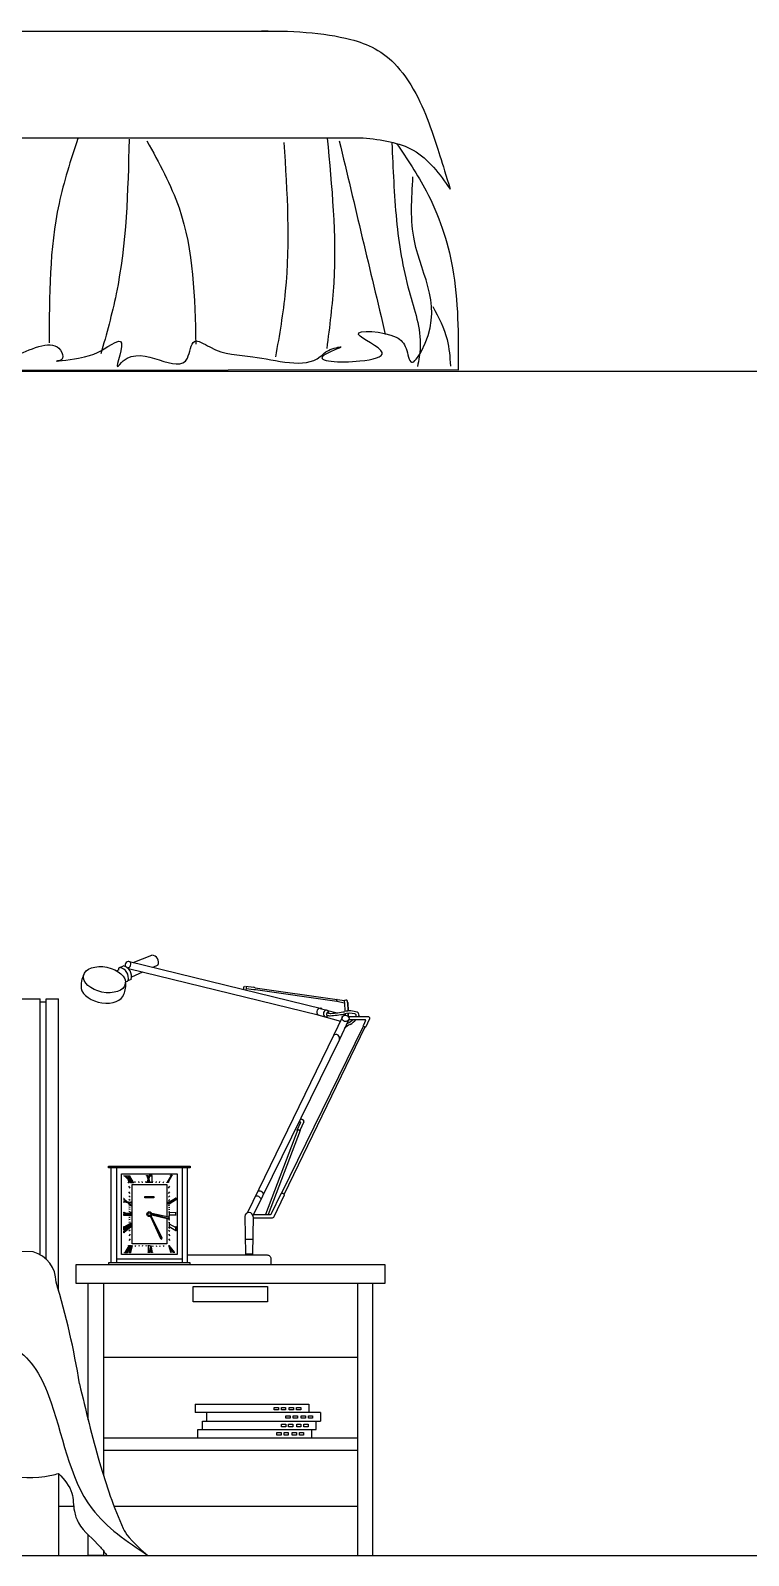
# Model space of a CAD drawing. Header units: inches. Extents: x 15.4 to 57.9, y 9.9 to 34.7.
# Drawn here: x 24.919 to 26.08, y 16.468 to 18.933 of the extents above; entities that cross this region are included whole.
import ezdxf

# ---------------------------------------------------------------- set-up
doc = ezdxf.new("R2010")
doc.units = ezdxf.units.IN
doc.header["$MEASUREMENT"] = 0
doc.layers.add('02', color=2, linetype='Continuous')
doc.layers.add('1', color=1, linetype='Continuous')

msp = doc.modelspace()

# ---------------------------------------------------------------- linework, layer by layer
at = {"layer": '02'}
for p, q in [((23.4242, 18.9324), (25.3173, 18.9324)), ((23.8242, 18.7599), (25.457, 18.7599)), ((23.1442, 18.3824), (25.6116, 18.3853)), ((25.0793, 17.4282), (25.3897, 17.3527)), ((25.0852, 17.4266), (25.1155, 17.4386)), ((25.062, 17.4151), (25.0587, 17.4134)), ((25.0638, 17.4188), (25.0695, 17.4216)), ((25.0713, 17.421), (25.0722, 17.4214)), ((25.0776, 17.417), (25.3842, 17.3423)), ((25.1004, 17.4112), (25.0827, 17.403)), ((25.1251, 17.4225), (25.1171, 17.4188)), ((25.082, 17.3996), (25.077, 17.3974)), ((25.2671, 17.3888), (25.2806, 17.3869)), ((25.2683, 17.3847), (25.2803, 17.383)), ((25.2826, 17.3858), (25.4149, 17.3672)), ((25.283, 17.3833), (25.4147, 17.3645)), ((23.4949, 17.3683), (24.9349, 17.3683)), ((24.9349, 16.9539), (24.9349, 17.3683)), ((24.9349, 17.3633), (24.9449, 17.3633)), ((24.9449, 16.9469), (24.9449, 17.3683)), ((24.9449, 17.3683), (24.9649, 17.3683)), ((24.9649, 16.8964), (24.9649, 17.3683)), ((25.4146, 17.3645), (25.427, 17.3618)), ((25.4149, 17.3672), (25.4276, 17.3656)), ((25.427, 17.3618), (25.4277, 17.3476)), ((25.4319, 17.3625), (25.4322, 17.3482)), ((25.4325, 17.3624), (25.4329, 17.3483)), ((25.384, 17.3425), (25.4205, 17.3321)), ((25.3878, 17.3527), (25.4151, 17.3456)), ((25.4234, 17.3378), (25.4092, 17.309)), ((25.4334, 17.3334), (25.4188, 17.3022)), ((25.4242, 17.3432), (25.428, 17.3425)), ((25.4279, 17.3439), (25.428, 17.3416)), ((25.4322, 17.3446), (25.4323, 17.3403)), ((25.433, 17.3447), (25.4331, 17.3396)), ((25.4332, 17.3395), (25.4656, 17.3394)), ((25.4342, 17.3348), (25.4606, 17.3348)), ((25.461, 17.333), (25.4575, 17.3256)), ((25.467, 17.3346), (25.4613, 17.3229)), ((25.4092, 17.309), (25.2699, 17.0219)), ((25.3253, 17.0537), (25.4576, 17.3239)), ((25.3297, 17.0517), (25.4605, 17.3226)), ((25.4577, 17.3238), (25.4601, 17.3227)), ((25.4188, 17.3022), (25.279, 17.0174)), ((25.3515, 17.1567), (25.2992, 17.0196)), ((25.3559, 17.1681), (25.3501, 17.1552)), ((25.3539, 17.1702), (25.3556, 17.1692)), ((25.3612, 17.1694), (25.3549, 17.1553)), ((25.3563, 17.1747), (25.3596, 17.1727)), ((25.3551, 17.1551), (25.3034, 17.0196)), ((25.3501, 17.1552), (25.3507, 17.1548)), ((25.1116, 17.0821), (25.1076, 17.0714)), ((25.1076, 17.0821), (25.1112, 17.0714)), ((25.1122, 17.0821), (25.1081, 17.0714)), ((25.1089, 17.0821), (25.1124, 17.0714)), ((25.1466, 17.0826), (25.1406, 17.0717)), ((25.1479, 17.0826), (25.1418, 17.0717)), ((25.0719, 17.0816), (25.0821, 17.071)), ((25.0736, 17.0816), (25.0841, 17.071)), ((25.0769, 17.0816), (25.078, 17.071)), ((25.0774, 17.0816), (25.0785, 17.071)), ((25.0778, 17.0816), (25.0843, 17.071)), ((25.0805, 17.0623), (25.0782, 17.0654)), ((25.0792, 17.0816), (25.0854, 17.071)), ((25.0889, 17.0707), (25.088, 17.0726)), ((25.0951, 17.0707), (25.0945, 17.0726)), ((25.1004, 17.0707), (25.1, 17.0726)), ((25.1062, 17.0707), (25.106, 17.0726)), ((25.1168, 17.0707), (25.117, 17.0726)), ((25.1226, 17.0707), (25.123, 17.0726)), ((25.1279, 17.0707), (25.1285, 17.0726)), ((25.1341, 17.0707), (25.135, 17.0726)), ((25.1425, 17.0623), (25.1448, 17.0654)), ((25.0704, 17.0451), (25.0816, 17.0349)), ((25.0704, 17.0445), (25.0816, 17.0343)), ((25.0704, 17.041), (25.0816, 17.0397)), ((25.0704, 17.0398), (25.0816, 17.0384)), ((25.0805, 17.0537), (25.0782, 17.0562)), ((25.0805, 17.0475), (25.0782, 17.0495)), ((25.0805, 17.0422), (25.0782, 17.0438)), ((25.0805, 17.034), (25.0782, 17.0351)), ((25.1425, 17.0537), (25.1448, 17.0562)), ((25.1425, 17.0475), (25.1448, 17.0495)), ((25.1425, 17.0422), (25.1448, 17.0438)), ((25.1425, 17.034), (25.1448, 17.0351)), ((25.1432, 17.0394), (25.154, 17.0461)), ((25.1432, 17.0384), (25.154, 17.0449)), ((25.1432, 17.0381), (25.154, 17.0445)), ((25.1433, 17.0368), (25.154, 17.0435)), ((25.3092, 17.021), (25.3248, 17.0536)), ((25.3131, 17.0165), (25.33, 17.0513)), ((25.0708, 17.023), (25.0817, 17.0208)), ((25.0709, 17.0222), (25.0817, 17.0203)), ((25.071, 17.0205), (25.0818, 17.023)), ((25.071, 17.0195), (25.0818, 17.0221)), ((25.0805, 17.0308), (25.0782, 17.0316)), ((25.0805, 17.0274), (25.0782, 17.0279)), ((25.0805, 17.0239), (25.0782, 17.0242)), ((25.0805, 17.0175), (25.0782, 17.0173)), ((25.0805, 17.0146), (25.0782, 17.0142)), ((25.0805, 17.0114), (25.0782, 17.0107)), ((25.1147, 17.0155), (25.1132, 17.0165)), ((25.1132, 17.0165), (25.1296, 16.9808)), ((25.1147, 17.0155), (25.1145, 17.0175)), ((25.1325, 16.982), (25.1145, 17.0175)), ((25.1318, 16.9798), (25.1147, 17.0155)), ((25.1428, 17.0152), (25.1154, 17.0212)), ((25.1154, 17.0191), (25.1424, 17.0123)), ((25.1155, 17.0212), (25.1168, 17.0198)), ((25.1168, 17.0198), (25.1156, 17.0191)), ((25.1166, 17.0198), (25.1441, 17.0133)), ((25.1424, 17.0123), (25.1441, 17.0133)), ((25.1425, 17.0308), (25.1448, 17.0316)), ((25.1425, 17.0274), (25.1448, 17.0279)), ((25.1425, 17.0239), (25.1448, 17.0242)), ((25.1425, 17.0175), (25.1448, 17.0173)), ((25.1425, 17.0114), (25.1448, 17.0107)), ((25.1441, 17.0133), (25.1428, 17.0152)), ((25.1433, 17.0144), (25.1448, 17.0142)), ((25.1549, 17.0184), (25.1436, 17.0187)), ((25.2658, 17.0163), (25.2672, 16.956)), ((25.2791, 17.0157), (25.2782, 16.956)), ((25.2791, 17.0143), (25.3095, 17.0143)), ((25.2803, 17.0196), (25.3073, 17.0196)), ((25.0709, 16.9997), (25.0819, 17.0058)), ((25.0709, 16.9984), (25.0819, 17.0045)), ((25.0709, 16.9967), (25.0819, 17.0031)), ((25.0709, 16.9953), (25.0819, 17.0013)), ((25.0709, 16.9908), (25.0821, 16.9999)), ((25.0821, 16.9999), (25.0709, 16.9951)), ((25.0775, 16.9976), (25.0709, 16.9921)), ((25.0709, 16.9949), (25.0775, 16.9976)), ((25.071, 16.9979), (25.0819, 17.0042)), ((25.071, 16.9963), (25.0819, 17.0028)), ((25.0805, 17.0074), (25.0782, 17.0064)), ((25.0805, 16.9991), (25.0782, 16.9976)), ((25.0805, 16.9943), (25.0782, 16.9924)), ((25.0805, 16.9877), (25.0782, 16.9853)), ((25.1425, 17.0074), (25.1448, 17.0064)), ((25.1425, 16.9991), (25.1448, 16.9976)), ((25.1425, 16.9943), (25.1448, 16.9924)), ((25.1425, 16.9877), (25.1448, 16.9853)), ((25.1436, 17.0046), (25.1546, 16.9984)), ((25.1436, 16.9999), (25.1546, 16.9937)), ((25.0783, 16.9687), (25.0718, 16.9582)), ((25.0795, 16.9687), (25.0733, 16.9582)), ((25.0803, 16.9687), (25.074, 16.9582)), ((25.0814, 16.9687), (25.0749, 16.9582)), ((25.0751, 16.9582), (25.0838, 16.9695)), ((25.0818, 16.966), (25.0758, 16.9582)), ((25.0805, 16.9802), (25.0782, 16.9773)), ((25.0797, 16.9582), (25.0818, 16.966)), ((25.0838, 16.9695), (25.0808, 16.9582)), ((25.0889, 16.9695), (25.088, 16.9676)), ((25.0951, 16.9695), (25.0945, 16.9676)), ((25.1004, 16.9695), (25.1, 16.9676)), ((25.1062, 16.9695), (25.106, 16.9676)), ((25.1118, 16.9584), (25.1138, 16.9693)), ((25.1137, 16.9649), (25.1123, 16.9584)), ((25.1149, 16.9585), (25.1137, 16.9649)), ((25.1138, 16.9693), (25.1161, 16.9583)), ((25.1168, 16.9695), (25.117, 16.9676)), ((25.1226, 16.9695), (25.123, 16.9676)), ((25.1279, 16.9695), (25.1285, 16.9676)), ((25.1296, 16.9808), (25.1318, 16.9798)), ((25.1318, 16.9798), (25.1325, 16.982)), ((25.1341, 16.9695), (25.135, 16.9676)), ((25.1425, 16.9802), (25.1448, 16.9773)), ((25.1428, 16.9696), (25.1517, 16.9585)), ((25.1462, 16.9584), (25.1428, 16.9696)), ((25.1444, 16.9659), (25.1503, 16.9583)), ((25.1467, 16.9584), (25.1444, 16.9659)), ((25.2658, 16.9796), (25.2791, 16.9796)), ((25.2672, 16.956), (25.2782, 16.956)), ((25.4478, 16.7883), (25.0375, 16.7883)), ((25.1854, 16.7129), (25.3692, 16.7129)), ((25.1854, 16.7129), (25.1854, 16.6993)), ((25.3692, 16.7129), (25.3692, 16.6993)), ((25.3883, 16.6993), (25.1854, 16.6993)), ((25.2045, 16.6856), (25.2045, 16.6993)), ((25.3883, 16.6993), (25.3883, 16.6856)), ((25.1899, 16.672), (25.381, 16.672)), ((25.1899, 16.6583), (25.1899, 16.672)), ((25.1972, 16.6856), (25.3883, 16.6856)), ((25.1972, 16.672), (25.1972, 16.6856)), ((25.3737, 16.672), (25.3737, 16.6583)), ((25.381, 16.672), (25.381, 16.6856)), ((25.0375, 16.6583), (25.4478, 16.6583)), ((25.4478, 16.6383), (25.0375, 16.6383)), ((24.9649, 16.6009), (24.9649, 16.4683)), ((24.9649, 16.5483), (24.9892, 16.5483)), ((24.9649, 16.5483), (24.9892, 16.5483)), ((25.0543, 16.5483), (25.4478, 16.5483))]:
    msp.add_line(p, q, dxfattribs=at)
for points in [[(25.0455, 17.0979), (25.1775, 17.0979), (25.1775, 17.0948), (25.0455, 17.0948)], [(25.0664, 17.0852), (25.1566, 17.0852), (25.1566, 16.955), (25.0664, 16.955)], [(25.1069, 17.0825), (25.1094, 17.0825), (25.1094, 17.0821), (25.1069, 17.0821)], [(25.116, 17.0825), (25.1113, 17.0825), (25.1113, 17.0821), (25.116, 17.0821)], [(25.14, 17.0717), (25.1427, 17.0717), (25.1427, 17.0713), (25.14, 17.0713)], [(25.0816, 17.0402), (25.0821, 17.0402), (25.0821, 17.0379), (25.0816, 17.0379)], [(25.0817, 17.0354), (25.0822, 17.0354), (25.0822, 17.0335), (25.0817, 17.0335)], [(25.1042, 17.0486), (25.1188, 17.0486), (25.1188, 17.0465), (25.1042, 17.0465)], [(25.1427, 17.0401), (25.1432, 17.0401), (25.1432, 17.0363), (25.1427, 17.0363)], [(25.0705, 17.0235), (25.0708, 17.0235), (25.0708, 17.0217), (25.0705, 17.0217)], [(25.0818, 17.0235), (25.0822, 17.0235), (25.0822, 17.0216), (25.0818, 17.0216)], [(25.0705, 17.0001), (25.0709, 17.0001), (25.0709, 16.9944), (25.0705, 16.9944)], [(25.0705, 16.9925), (25.0709, 16.9925), (25.0709, 16.9901), (25.0705, 16.9901)], [(25.1546, 17.0001), (25.1551, 17.0001), (25.1551, 16.9933), (25.1546, 16.9933)], [(25.1097, 16.9695), (25.112, 16.9695), (25.112, 16.9691), (25.1097, 16.9691)], [(25.4926, 16.9383), (24.9926, 16.9383), (24.9926, 16.9083), (25.4926, 16.9083)], [(25.1097, 16.9584), (25.1128, 16.9584), (25.1128, 16.958), (25.1097, 16.958)], [(25.1143, 16.9584), (25.1164, 16.9584), (25.1164, 16.958), (25.1143, 16.958)], [(25.3026, 16.8783), (25.1826, 16.8783), (25.1826, 16.9033), (25.3026, 16.9033)], [(25.3201, 16.7078), (25.3201, 16.7037), (25.3133, 16.7037), (25.3133, 16.7078)], [(25.3317, 16.7078), (25.3317, 16.7037), (25.3249, 16.7037), (25.3249, 16.7078)], [(25.3392, 16.6942), (25.3392, 16.6901), (25.3324, 16.6901), (25.3324, 16.6942)], [(25.3447, 16.7078), (25.3447, 16.7037), (25.3378, 16.7037), (25.3378, 16.7078)], [(25.3508, 16.6942), (25.3508, 16.6901), (25.344, 16.6901), (25.344, 16.6942)], [(25.3563, 16.7078), (25.3563, 16.7037), (25.3495, 16.7037), (25.3495, 16.7078)], [(25.3638, 16.6942), (25.3638, 16.6901), (25.357, 16.6901), (25.357, 16.6942)], [(25.3754, 16.6942), (25.3754, 16.6901), (25.3686, 16.6901), (25.3686, 16.6942)], [(25.3246, 16.6669), (25.3246, 16.6628), (25.3178, 16.6628), (25.3178, 16.6669)], [(25.3319, 16.6805), (25.3319, 16.6764), (25.3251, 16.6764), (25.3251, 16.6805)], [(25.3362, 16.6669), (25.3362, 16.6628), (25.3294, 16.6628), (25.3294, 16.6669)], [(25.3435, 16.6805), (25.3435, 16.6764), (25.3367, 16.6764), (25.3367, 16.6805)], [(25.3492, 16.6669), (25.3492, 16.6628), (25.3424, 16.6628), (25.3424, 16.6669)], [(25.3565, 16.6805), (25.3565, 16.6764), (25.3497, 16.6764), (25.3497, 16.6805)], [(25.3608, 16.6669), (25.3608, 16.6628), (25.354, 16.6628), (25.354, 16.6669)], [(25.3681, 16.6805), (25.3681, 16.6764), (25.3613, 16.6764), (25.3613, 16.6805)]]:
    msp.add_lwpolyline(points, close=True, dxfattribs=at)
for points in [[(25.0499, 16.9414), (25.0499, 17.0948)], [(25.0583, 17.0948), (25.0583, 16.9414)], [(25.0742, 17.0823), (25.0742, 17.0816), (25.0709, 17.0816), (25.0709, 17.0823)], [(25.0795, 17.0823), (25.0795, 17.0816), (25.076, 17.0816), (25.076, 17.0823)], [(25.1153, 17.0821), (25.1153, 17.0714)], [(25.1485, 17.0831), (25.1485, 17.0826), (25.1459, 17.0826), (25.1459, 17.0831)], [(25.1648, 17.0948), (25.1648, 16.9414)], [(25.1731, 16.9414), (25.1731, 17.0948)], [(25.079, 17.071), (25.079, 17.0705), (25.0774, 17.0705), (25.0774, 17.071)], [(25.086, 17.071), (25.086, 17.0705), (25.0812, 17.0705), (25.0812, 17.071)], [(25.1396, 17.013), (25.1396, 16.9721), (25.0835, 16.9721), (25.0835, 17.0681), (25.1396, 17.0681), (25.1396, 17.0159)], [(25.1094, 17.0709), (25.1094, 17.0713), (25.1069, 17.0713), (25.1069, 17.0709)], [(25.1161, 17.0714), (25.1161, 17.071), (25.1106, 17.071), (25.1106, 17.0714)], [(25.07, 17.0457), (25.0704, 17.0457), (25.0704, 17.0438), (25.07, 17.0438)], [(25.07, 17.0415), (25.0704, 17.0415), (25.0704, 17.0391), (25.07, 17.0391)], [(25.154, 17.0466), (25.1544, 17.0466), (25.1544, 17.0427), (25.154, 17.0427)], [(25.082, 17.018), (25.0704, 17.0177), (25.0704, 17.0207), (25.0709, 17.0207), (25.0709, 17.0177)], [(25.0709, 17.0195), (25.082, 17.02)], [(25.0817, 17.018), (25.0817, 17.0211)], [(25.0817, 17.0211), (25.082, 17.0211)], [(25.1436, 17.0228), (25.1549, 17.0233)], [(25.1436, 17.0232), (25.1436, 17.0185)], [(25.1543, 17.0184), (25.1543, 17.0233)], [(25.0819, 17.0061), (25.0823, 17.0061), (25.0823, 17.0006), (25.0819, 17.0006)], [(25.1432, 17.0065), (25.1436, 17.0065), (25.1436, 16.9993), (25.1432, 16.9993)], [(25.0821, 16.9692), (25.0821, 16.9687), (25.0779, 16.9687), (25.0779, 16.9692)], [(25.1103, 16.9584), (25.1103, 16.9691)], [(25.1775, 16.9383), (25.1775, 16.9414), (25.0455, 16.9414), (25.0455, 16.9383)], [(25.1648, 16.9473), (25.0583, 16.9473)], [(25.0762, 16.9582), (25.0762, 16.9578), (25.0714, 16.9578), (25.0714, 16.9582)], [(25.0811, 16.9582), (25.0811, 16.9578), (25.0792, 16.9578), (25.0792, 16.9582)], [(25.1471, 16.9583), (25.1471, 16.9579), (25.1455, 16.9579), (25.1455, 16.9583)], [(25.1525, 16.9583), (25.1525, 16.9579), (25.1497, 16.9579), (25.1497, 16.9583)], [(25.0126, 16.6877), (25.0126, 16.9083)], [(25.0375, 16.9083), (25.0375, 16.5973)], [(25.4478, 16.9083), (25.4478, 16.4683), (25.4726, 16.4683), (25.4726, 16.9083)], [(25.0375, 16.4758), (25.0375, 16.4683), (25.0126, 16.4683), (25.0126, 16.5017)]]:
    msp.add_lwpolyline(points, dxfattribs=at)
msp.add_lwpolyline([(25.1731, 16.9541), (25.3018, 16.9541, -0.414214), (25.3078, 16.9481), (25.3078, 16.9383)], format="xyb", dxfattribs=at)
for radius in [0.00401, 0.0023]:
    msp.add_circle((25.1115, 17.0201), radius, dxfattribs=at)
for centre, radius, start, end in [((25.1155, 17.4278), 0.0109, 331.1696, 90.4522), ((25.0475, 17.3875), 0.0464, 154.4761, 183.1889), ((25.0638, 17.4164), 0.00241, 90.6713, 211.4467), ((25.0601, 17.4017), 0.0175, 345.747, 77.6502), ((25.0653, 17.4046), 0.0174, 343.0789, 76.1389), ((25.0338, 17.3906), 0.0396, 337.4941, 6.5913), ((25.0737, 17.4004), 0.00444, 259.8904, 317.8706), ((25.2693, 17.3847), 0.00572, 136.9487, 198.1967), ((25.2651, 17.3886), 1.818989403545857e-15, 206.5651, 126.1547), ((25.2571, 17.3858), 0.0113, 341.5445, 6.8899), ((25.2804, 17.3951), 0.0121, 269.7207, 282.6096), ((25.2787, 17.3814), 0.00584, 48.0639, 70.6757), ((25.4293, 17.3634), 0.0028, 339.9939, 215.1019), ((25.3885, 17.3467), 0.00613, 78.1663, 225.9438), ((25.3865, 17.3477), 0.00591, 247.8099, 269.001), ((25.3865, 17.3477), 0.00591, 46.2716, 56.3003), ((25.4001, 17.3433), 0.00248, 96.4903, 228.552), ((25.4074, 17.3979), 0.0572, 260.9584, 266.6478), ((25.4047, 17.3552), 0.0107, 242.3766, 271.911), ((25.3869, 17.5724), 0.2322, 274.2269, 279.6225), ((25.385, 17.5826), 0.239, 274.8178, 280.1367), ((25.4357, 17.3072), 0.0376, 77.8323, 105.3693), ((25.4357, 17.3129), 0.0356, 70.7669, 103.9846), ((25.4694, 17.2632), 0.0754, 119.4587, 120.776), ((25.4173, 17.3595), 0.0341, 296.163, 313.5604), ((25.4161, 17.3616), 0.0401, 299.7801, 318.015), ((25.4433, 17.3414), 0.0025, 309.4858, 82.9446), ((25.4173, 17.3595), 0.0341, 323.9603, 324.0721), ((25.4461, 17.3422), 0.00448, 322.0719, 73.1051), ((25.4601, 17.3337), 0.00113, 316.0434, 68.5203), ((25.4652, 17.3366), 0.00274, 311.4981, 82.8529), ((25.4131, 17.3044), 0.00607, 338.9567, 130.5703), ((25.4756, 17.2613), 0.0766, 121.1205, 129.1536), ((25.4585, 17.3248), 0.00124, 138.488, 233.5843), ((25.4606, 17.3235), 0.00094, 242.1214, 317.3595), ((25.3551, 17.1685), 0.000885, 335.3269, 53.3087), ((25.3592, 17.1704), 0.00232, 333.2092, 78.2191), ((25.2856, 17.0424), 0.00674, 15.0462, 114.1274), ((25.2893, 17.0502), 0.00719, 17.5819, 109.1969), ((25.3257, 17.0487), 0.00501, 31.4597, 100.8551), ((25.2725, 17.016), 0.00665, 357.7125, 177.5195), ((25.3073, 17.0217), 0.00205, 269.5124, 339.3497), ((25.3101, 17.0174), 0.00316, 258.7167, 343.9536), ((24.234, -6.666), 23.6352, 88.32723, 91.76535), ((24.9101, 16.9104), 0.0506, 359.9563, 74.148), ((25.2679, 16.9551), 0.00114, 123.9492, 236.0508), ((25.2775, 16.9551), 0.00118, 306.7766, 53.2234), ((23.7848, 16.5533), 1.229, 9.0098, 16.8922)]:
    msp.add_arc(centre, radius, start, end, dxfattribs=at)
for centre, major_axis, ratio, start_param, end_param in [((25.077, 17.4233), (0.00298, 0.00451), 0.809131, 3.667654, 8.937188), ((25.036, 17.3836), (-0.0348, 0.0067), 0.61698, 0.244805, 3.071609), ((25.4148, 17.3658), (0.0001, 0.00136), 0.358348, 6.246011, 9.424778), ((25.3972, 17.3445), (0.00143, 0.00524), 0.792554, 5.01264, 10.527312)]:
    msp.add_ellipse(centre, major_axis=major_axis, ratio=ratio, start_param=start_param, end_param=end_param, dxfattribs=at)
for centre, major_axis, ratio in [((25.039, 17.3991), (-0.0337, 0.0068), 0.59608), ((25.4288, 17.3365), (-0.00535, 0.00173), 0.900692), ((25.3533, 17.1559), (-0.00181, 0.00085), 0.148052)]:
    msp.add_ellipse(centre, major_axis=major_axis, ratio=ratio, dxfattribs=at)
for points, knots in [([(25.2818, 18.9324), (25.3403, 18.9333), (25.4269, 18.9285), (25.5019, 18.895), (25.5461, 18.8288), (25.572, 18.7623), (25.5844, 18.7206), (25.598, 18.6767)], [1545.766395, 1545.766395, 1545.766395, 1545.766395, 1746.100221, 1873.791111, 1941.101725, 1999.240029, 2081.868245, 2081.868245, 2081.868245, 2081.868245]), ([(25.511, 18.7508), (25.5281, 18.7258), (25.5696, 18.6645), (25.6116, 18.54), (25.611, 18.441), (25.6107, 18.3861)], [6.136714, 6.136714, 6.136714, 6.136714, 96.718466, 228.032464, 391.944027, 391.944027, 391.944027, 391.944027]), ([(24.9986, 16.7457), (25.0087, 16.7032), (25.0277, 16.6239), (25.0566, 16.5376), (25.0772, 16.4956), (25.1093, 16.4683)], [0, 0, 0, 0, 131.323045, 244.492167, 271.726721, 271.726721, 271.726721, 271.726721])]:
    msp.add_open_spline(points, degree=3, knots=knots, dxfattribs=at)
for points in [[(24.9957, 18.7585), (24.9655, 18.6534), (24.9497, 18.4285)], [(25.399, 18.7592), (25.4095, 18.5253), (25.3983, 18.4194)], [(25.457, 18.7599), (25.501, 18.7533), (25.5382, 18.7398), (25.598, 18.6767)], [(25.0788, 18.7576), (25.0579, 18.5074), (25.0331, 18.4105)], [(25.1076, 18.7548), (25.1595, 18.6466), (25.1865, 18.4263)], [(25.3291, 18.7524), (25.3313, 18.5118), (25.3155, 18.4058)], [(25.4186, 18.7547), (25.493, 18.4419)], [(25.5037, 18.7515), (25.5111, 18.6268), (25.5314, 18.5118), (25.5494, 18.4216), (25.5449, 18.3901)], [(23.7966, 18.3985), (23.9615, 18.4195), (24.0021, 18.4172), (23.9999, 18.3947), (24.0315, 18.3924), (24.1082, 18.4105), (24.133, 18.4127), (24.1601, 18.4263), (24.1758, 18.415), (24.2052, 18.3992), (24.1578, 18.3947), (24.239, 18.3947), (24.2503, 18.4105), (24.3044, 18.406), (24.3496, 18.3992), (24.3653, 18.397), (24.3902, 18.397), (24.424, 18.4037), (24.4578, 18.4218), (24.3879, 18.4172), (24.4736, 18.433), (24.5075, 18.4172), (24.5233, 18.4037), (24.5774, 18.397), (24.6113, 18.4037), (24.6541, 18.406), (24.6812, 18.3992), (24.6902, 18.397), (24.7195, 18.4172), (24.7579, 18.415), (24.8143, 18.3924), (24.9023, 18.4105), (24.97, 18.4127), (24.97, 18.4015), (24.9632, 18.3992), (24.997, 18.4037), (25.0512, 18.4263), (25.0647, 18.4308), (25.0602, 18.3902), (25.0692, 18.3992), (25.173, 18.4037), (25.1843, 18.4308), (25.2091, 18.4218), (25.279, 18.406), (25.3879, 18.4062), (25.4009, 18.4161), (25.4212, 18.4218), (25.3933, 18.4082), (25.452, 18.3992), (25.4881, 18.4127), (25.4497, 18.442), (25.5107, 18.4375), (25.5265, 18.4195), (25.5355, 18.397), (25.5513, 18.415), (25.54, 18.5931), (25.5377, 18.6968)], [(25.5697, 18.487), (25.5929, 18.4336), (25.5982, 18.391)], [(23.5657, 16.8072), (23.6314, 16.8342), (23.6566, 16.8393), (23.7172, 16.8494), (23.798, 16.8342), (23.9293, 16.8342), (24.1617, 16.8241), (24.2778, 16.8342), (24.4849, 16.8292), (24.5506, 16.8292), (24.6415, 16.8342), (24.7173, 16.8342), (24.8486, 16.8098), (24.8587, 16.8098), (24.889, 16.8047), (24.9243, 16.7744), (24.9487, 16.7269), (25.0189, 16.5439), (25.1093, 16.4683)], [(23.4649, 16.6009), (23.552, 16.6214), (23.6303, 16.6056), (23.6834, 16.6007), (23.7511, 16.5983), (23.8139, 16.5959), (23.8985, 16.5911), (23.9927, 16.5959), (24.0966, 16.5983), (24.2271, 16.6032), (24.3189, 16.6032), (24.4349, 16.5935), (24.4808, 16.6007), (24.5774, 16.6007), (24.7055, 16.5959), (24.7876, 16.5959), (24.8649, 16.5983), (24.9424, 16.5959), (24.9649, 16.6009)], [(24.9649, 16.6009), (24.9863, 16.5689), (24.9903, 16.5399), (24.9969, 16.5214), (25.0325, 16.4818), (25.0431, 16.4683)]]:
    msp.add_spline(points, degree=3, dxfattribs=at)
at = {"layer": '1'}
for p, q in [((15.7844, 18.3824), (36.0806, 18.3824)), ((15.7844, 16.4683), (36.0806, 16.4683))]:
    msp.add_line(p, q, dxfattribs=at)

doc.saveas('drawing.dxf')
